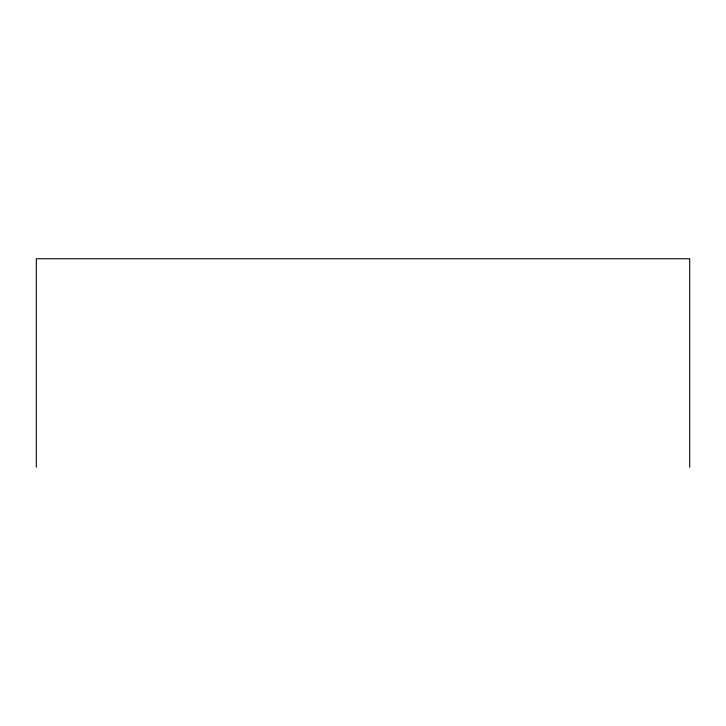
<?xml version="1.0" encoding="UTF-8"?>
<svg xmlns="http://www.w3.org/2000/svg" width="726" height="726" viewBox="0 0 726 726"><rect width="100%" height="100%" fill="white"/><g stroke="black" fill="none" stroke-linecap="round" stroke-linejoin="round"><path stroke-width="1.09" d="M689.7 467.235L689.7 258.765L36.3 258.765L36.3 467.235"/></g></svg>
